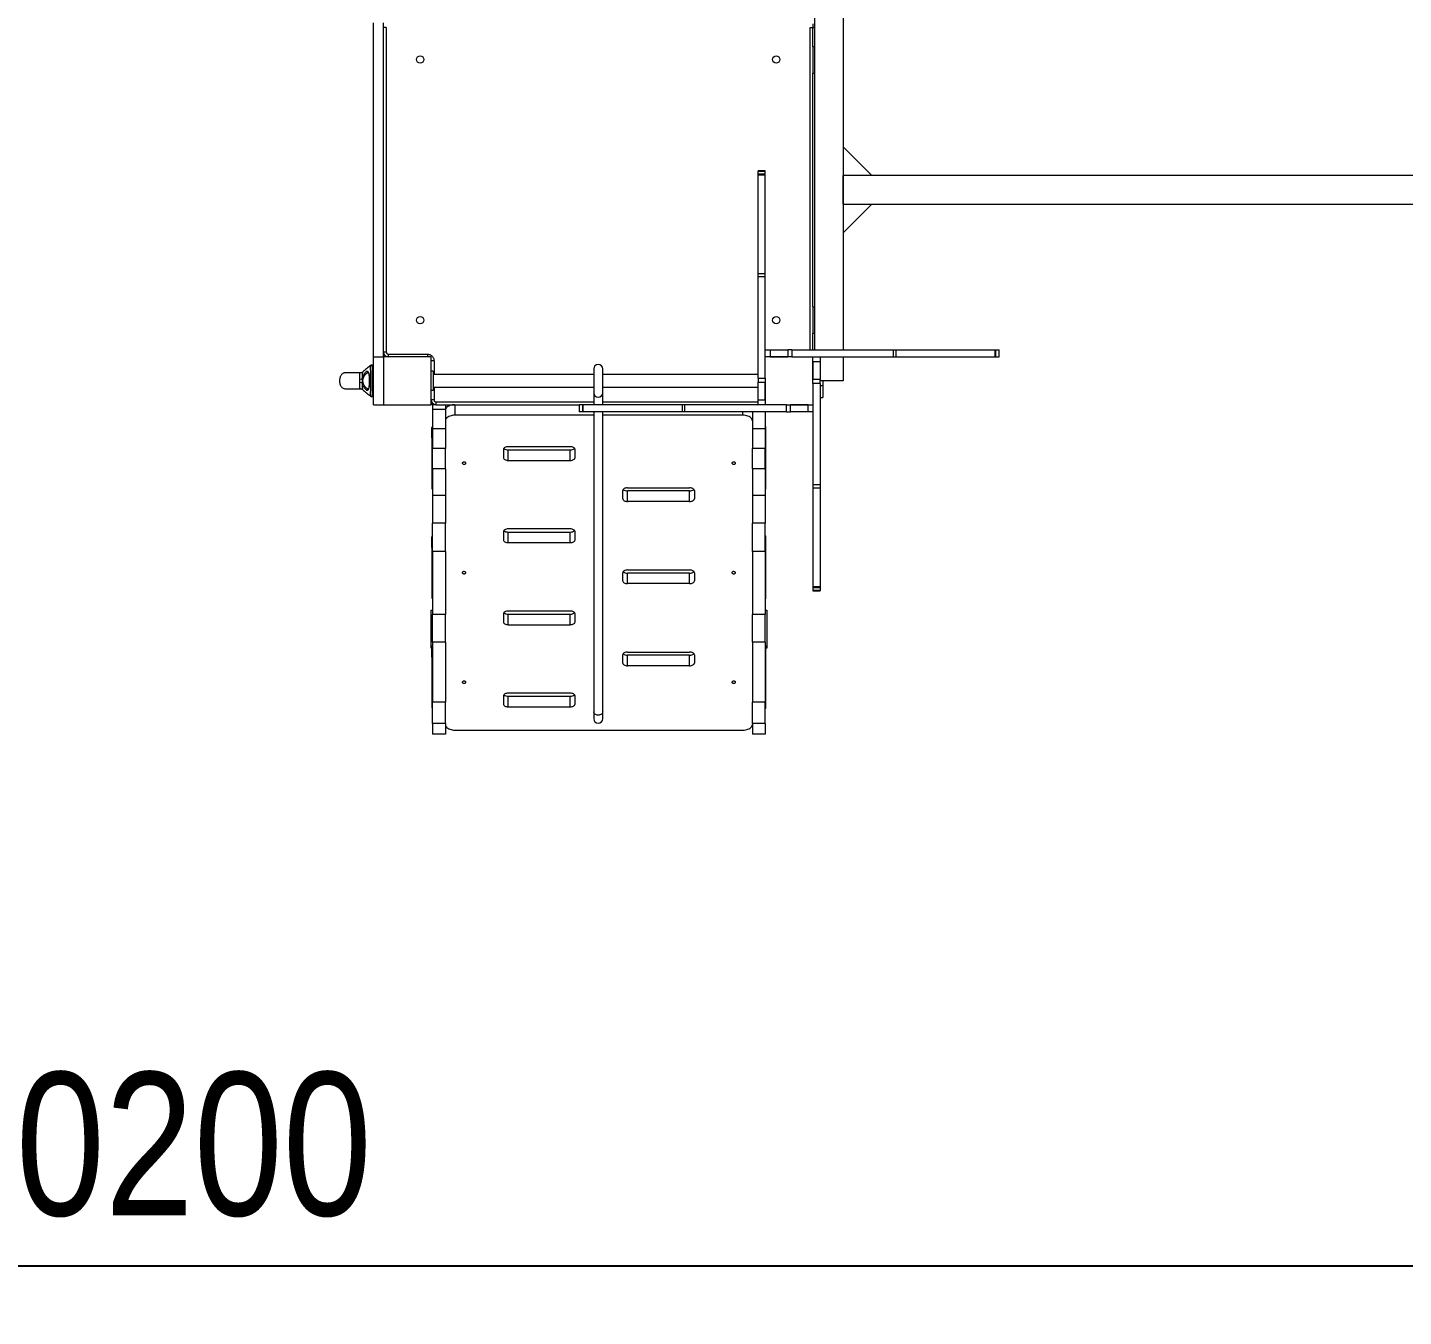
# Model space of a CAD drawing. Header units: millimetres. Extents: x -7233 to 5832, y -5390 to 5836.
# Drawn here: x 66 to 2949, y -3284 to -584 of the extents above; entities that cross this region are included whole.
import ezdxf

# ---------------------------------------------------------------- set-up
doc = ezdxf.new("R2010")
doc.units = ezdxf.units.MM
for name, color, linetype in [('DIKOM_ОБЪЕКТ', 7, 'Continuous'), ('DIKOM_РАЗМЕР_ЗОНА', 7, 'Continuous'), ('DIKOM_РАЗМЕР_ОБЪЕКТА', 7, 'Continuous')]:
    doc.layers.add(name, color=color, linetype=linetype)
doc.styles.add('style1', font='arial.ttf', dxfattribs={"width": 0.8})
doc.dimstyles.new('1-50', dxfattribs={"dimtxt": 300, "dimasz": 200, "dimexe": 100, "dimexo": 0, "dimgap": 100, "dimtad": 1, "dimtxsty": 'style1', "dimcen": 200, "dimclrd": 7, "dimclre": 7, "dimclrt": 7, "dimadec": 1, "dimazin": 2, "dimtfac": 1, "dimtmove": 0, "dimatfit": 2, "dimfxl": 0, "dimlwd": 25, "dimlwe": 18, "dimarcsym": 0})

# ---------------------------------------------------------------- blocks, each defined once
blk = doc.blocks.new('*D9')
at = {"layer": 'Defpoints', "color": 0, "transparency": 16777216}
for p in [(-4399, -1222.1), (5831.2, -1646.4), (5831.2, -3177.6)]:
    blk.add_point(p, dxfattribs=at)
at = {"layer": 'DIKOM_РАЗМЕР_ОБЪЕКТА', "color": 7, "lineweight": 18, "transparency": 16777216}
for p, q in [((-4399, -1222.1), (-4399, -3277.6)), ((5831.2, -1646.4), (5831.2, -3277.6))]:
    blk.add_line(p, q, dxfattribs=at)
at = {"layer": 'DIKOM_РАЗМЕР_ОБЪЕКТА', "color": 7, "lineweight": 25, "transparency": 16777216}
blk.add_line((-4199, -3177.6), (5631.2, -3177.6), dxfattribs=at)
at = {"layer": 'DIKOM_РАЗМЕР_ОБЪЕКТА', "color": 7, "transparency": 16777216}
for points in [[(-4199, -3144.3), (-4199, -3210.9), (-4399, -3177.6)], [(5631.2, -3144.3), (5631.2, -3210.9), (5831.2, -3177.6)]]:
    blk.add_solid(points, dxfattribs=at)
at = {"layer": 'DIKOM_РАЗМЕР_ОБЪЕКТА', "color": 7, "transparency": 16777216, "insert": (320.9, -2924.4), "char_height": 300, "attachment_point": 5, "style": 'style1'}
blk.add_mtext('10200', dxfattribs=at)
blk = doc.blocks.new('*D10')
at = {"layer": 'Defpoints', "color": 0, "transparency": 16777216}
for p in [(763.4, 3836.4), (-4950.8, -2608), (-1588.6, -2608)]:
    blk.add_point(p, dxfattribs=at)
at = {"layer": 'DIKOM_РАЗМЕР_ОБЪЕКТА', "color": 7, "lineweight": 18, "transparency": 16777216}
for p, q in [((763.4, 3836.4), (-5050.8, 3836.4)), ((-1588.6, -2608), (-5050.8, -2608))]:
    blk.add_line(p, q, dxfattribs=at)
at = {"layer": 'DIKOM_РАЗМЕР_ОБЪЕКТА', "color": 7, "lineweight": 25, "transparency": 16777216}
blk.add_line((-4950.8, 3636.4), (-4950.8, -2408), dxfattribs=at)
at = {"layer": 'DIKOM_РАЗМЕР_ОБЪЕКТА', "color": 7, "transparency": 16777216}
for points in [[(-4984.1, 3636.4), (-4917.5, 3636.4), (-4950.8, 3836.4)], [(-4984.1, -2408), (-4917.5, -2408), (-4950.8, -2608)]]:
    blk.add_solid(points, dxfattribs=at)
at = {"layer": 'DIKOM_РАЗМЕР_ОБЪЕКТА', "color": 7, "transparency": 16777216, "insert": (-5204, -74.4), "char_height": 300, "attachment_point": 5, "rotation": 90, "style": 'style1'}
blk.add_mtext('6400', dxfattribs=at)
blk = doc.blocks.new('*D11')
at = {"layer": 'Defpoints', "color": 0, "transparency": 16777216}
for p in [(426.3, 5836.4), (-6783, -4536.3), (4706.9, -4536.3)]:
    blk.add_point(p, dxfattribs=at)
at = {"layer": 'DIKOM_РАЗМЕР_ЗОНА', "color": 7, "lineweight": 18, "transparency": 16777216}
for p, q in [((426.3, 5836.4), (-6883, 5836.4)), ((4706.9, -4536.3), (-6883, -4536.3))]:
    blk.add_line(p, q, dxfattribs=at)
at = {"layer": 'DIKOM_РАЗМЕР_ЗОНА', "color": 7, "lineweight": 25, "transparency": 16777216}
blk.add_line((-6783, 5636.4), (-6783, -4336.3), dxfattribs=at)
at = {"layer": 'DIKOM_РАЗМЕР_ЗОНА', "color": 7, "transparency": 16777216}
for points in [[(-6816.3, 5636.4), (-6749.7, 5636.4), (-6783, 5836.4)], [(-6816.3, -4336.3), (-6749.7, -4336.3), (-6783, -4536.3)]]:
    blk.add_solid(points, dxfattribs=at)
at = {"layer": 'DIKOM_РАЗМЕР_ЗОНА', "color": 7, "transparency": 16777216, "insert": (-7036.3, 116), "char_height": 300, "attachment_point": 5, "rotation": 90, "style": 'style1'}
blk.add_mtext('10350', dxfattribs=at)
blk = doc.blocks.new('*D12')
at = {"layer": 'Defpoints', "color": 0, "transparency": 16777216}
for p in [(5830.8, -919), (-6399, -929.6), (5830.8, -5289.9)]:
    blk.add_point(p, dxfattribs=at)
at = {"layer": 'DIKOM_РАЗМЕР_ЗОНА', "color": 7, "lineweight": 18, "transparency": 16777216}
for p, q in [((5830.8, -919), (5830.8, -5389.9)), ((-6399, -929.6), (-6399, -5389.9))]:
    blk.add_line(p, q, dxfattribs=at)
at = {"layer": 'DIKOM_РАЗМЕР_ЗОНА', "color": 7, "lineweight": 25, "transparency": 16777216}
blk.add_line((-6199, -5289.9), (5630.8, -5289.9), dxfattribs=at)
at = {"layer": 'DIKOM_РАЗМЕР_ЗОНА', "color": 7, "transparency": 16777216}
for points in [[(-6199, -5256.6), (-6199, -5323.2), (-6399, -5289.9)], [(5630.8, -5256.6), (5630.8, -5323.2), (5830.8, -5289.9)]]:
    blk.add_solid(points, dxfattribs=at)
at = {"layer": 'DIKOM_РАЗМЕР_ЗОНА', "color": 7, "transparency": 16777216, "insert": (-1095.5, -5036.7), "char_height": 300, "attachment_point": 5, "style": 'style1'}
blk.add_mtext('12200', dxfattribs=at)

msp = doc.modelspace()

# ---------------------------------------------------------------- linework, layer by layer
at = {"layer": 'DIKOM_ОБЪЕКТ', "color": 7, "linetype": 'Continuous', "lineweight": 15}
for p, q in [((1714.379, -524.005), (1714.379, -1259.005)), ((1774.379, -524.005), (1774.379, -1259.005)), ((790.379, -1274.005), (790.379, -574.005)), ((811.379, -1274.005), (811.379, -574.005)), ((1711.379, -576.588), (1711.379, -584.005)), ((817.379, -584.005), (811.379, -584.005)), ((817.379, -584.005), (817.379, -1264.005)), ((1705.379, -584.005), (1711.379, -584.005)), ((1705.379, -1259.005), (1705.379, -584.005)), ((1711.379, -624.005), (1711.379, -584.005)), ((1711.379, -584.005), (1714.379, -584.005)), ((1711.379, -624.005), (1714.379, -624.005)), ((1711.379, -624.005), (1711.379, -679.277)), ((1711.379, -1168.734), (1711.379, -679.277)), ((1711.379, -679.277), (1714.379, -679.277)), ((1774.379, -834.005), (1834.379, -894.005)), ((1611.379, -884.011), (1596.379, -884.011)), ((1596.379, -884.687), (1596.379, -884.011)), ((1596.379, -884.687), (1611.379, -884.687)), ((1596.379, -890.967), (1596.379, -884.687)), ((1611.379, -890.967), (1596.379, -890.967)), ((1596.379, -892.794), (1596.379, -890.967)), ((1596.379, -892.794), (1611.379, -892.794)), ((1596.379, -1099.919), (1596.379, -892.794)), ((1611.379, -884.687), (1611.379, -884.011)), ((1611.379, -890.967), (1611.379, -884.687)), ((1611.379, -892.794), (1611.379, -890.967)), ((1611.379, -1099.919), (1611.379, -892.794)), ((1774.379, -954.005), (1774.379, -894.005)), ((5334.36, -894.005), (1774.379, -894.005)), ((1834.379, -954.005), (1774.379, -1014.005)), ((1774.379, -954.005), (5334.36, -954.005)), ((1611.379, -1099.919), (1596.379, -1099.919)), ((1596.379, -1105.78), (1596.379, -1099.919)), ((1596.379, -1105.78), (1611.379, -1105.78)), ((1596.379, -1318.212), (1596.379, -1105.78)), ((1611.379, -1105.78), (1611.379, -1099.919)), ((1611.379, -1318.212), (1611.379, -1105.78)), ((1711.379, -1168.734), (1711.379, -1224.005)), ((1711.379, -1168.734), (1714.379, -1168.734)), ((1711.379, -1224.005), (1714.379, -1224.005)), ((1711.379, -1259.005), (1711.379, -1224.005)), ((817.379, -1264.005), (811.379, -1264.005)), ((821.379, -1268.005), (903.379, -1268.005)), ((821.379, -1268.005), (821.379, -1274.005)), ((903.379, -1268.005), (903.379, -1274.005)), ((1611.379, -1259.005), (1621.379, -1259.005)), ((1621.379, -1259.005), (1621.379, -1274.005)), ((1621.379, -1259.005), (1658.511, -1259.005)), ((1658.511, -1259.005), (1658.511, -1274.005)), ((1667.173, -1259.005), (1658.511, -1259.005)), ((1667.173, -1259.005), (1667.173, -1274.005)), ((1667.173, -1259.005), (1879.605, -1259.005)), ((1879.605, -1259.005), (1879.605, -1274.005)), ((1879.605, -1259.005), (1885.466, -1259.005)), ((1885.466, -1274.005), (1885.466, -1259.005)), ((1885.466, -1259.005), (2092.59, -1259.005)), ((2092.59, -1259.005), (2092.59, -1274.005)), ((2092.59, -1259.005), (2094.418, -1259.005)), ((2094.418, -1274.005), (2094.418, -1259.005)), ((2094.418, -1259.005), (2100.698, -1259.005)), ((2100.698, -1259.005), (2100.698, -1274.005)), ((2100.698, -1259.005), (2101.374, -1259.005)), ((2101.374, -1274.005), (2101.374, -1259.005)), ((787.259, -1291.005), (787.257, -1291.005)), ((789.879, -1291.005), (787.259, -1291.005)), ((789.879, -1324.005), (789.879, -1291.005)), ((790.379, -1274.005), (811.379, -1274.005)), ((790.379, -1374.005), (790.379, -1274.005)), ((911.379, -1274.005), (811.379, -1274.005)), ((811.379, -1274.005), (811.379, -1374.005)), ((911.379, -1374.005), (911.379, -1274.005)), ((917.379, -1282.005), (911.379, -1282.005)), ((917.379, -1282.005), (917.379, -1310.505)), ((1658.511, -1274.005), (1611.379, -1274.005)), ((1621.379, -1274.005), (1658.511, -1274.005)), ((1667.173, -1274.005), (1658.511, -1274.005)), ((1667.173, -1274.005), (1879.605, -1274.005)), ((1711.379, -1321.137), (1711.379, -1274.005)), ((1726.379, -1284.005), (1711.379, -1284.005)), ((1711.379, -1284.005), (1711.379, -1321.137)), ((1726.379, -1274.005), (1726.379, -1284.005)), ((1726.379, -1284.005), (1726.379, -1321.137)), ((1774.379, -1274.005), (1774.379, -1324.005)), ((1879.605, -1274.005), (1885.466, -1274.005)), ((1885.466, -1274.005), (2092.59, -1274.005)), ((2092.59, -1274.005), (2094.418, -1274.005)), ((2094.418, -1274.005), (2100.698, -1274.005)), ((2100.698, -1274.005), (2101.374, -1274.005)), ((779.214, -1307.019), (779.51, -1307.005)), ((779.51, -1307.005), (780.613, -1307.274)), ((789.879, -1357.005), (789.879, -1324.005)), ((915.379, -1304.005), (911.379, -1304.005)), ((915.379, -1304.005), (915.379, -1344.005)), ((1251.879, -1310.505), (915.379, -1310.505)), ((1251.879, -1299.005), (1251.879, -1349.005)), ((1270.879, -1349.005), (1270.879, -1299.005)), ((1596.379, -1310.505), (1270.879, -1310.505)), ((1596.379, -1318.212), (1611.379, -1318.212)), ((1596.379, -1318.212), (1596.379, -1326.873)), ((1611.379, -1318.212), (1611.379, -1326.873)), ((1726.379, -1321.137), (1711.379, -1321.137)), ((1711.379, -1329.799), (1711.379, -1321.137)), ((1726.379, -1329.799), (1726.379, -1321.137)), ((1774.379, -1324.005), (1726.379, -1324.005)), ((1732.379, -1324.005), (1732.379, -1334.005)), ((779.507, -1341.005), (779.193, -1340.989)), ((780.61, -1340.736), (779.507, -1341.005)), ((915.379, -1344.005), (911.379, -1344.005)), ((915.379, -1337.505), (1251.879, -1337.505)), ((917.379, -1337.505), (917.379, -1364.005)), ((1251.879, -1337.505), (1251.879, -1374.005)), ((1270.879, -1374.005), (1270.879, -1337.505)), ((1270.879, -1337.505), (1596.379, -1337.505)), ((1596.379, -1326.873), (1611.379, -1326.873)), ((1596.379, -1364.005), (1596.379, -1326.873)), ((1611.379, -1364.005), (1611.379, -1326.873)), ((1611.379, -1326.873), (1611.379, -1374.005)), ((1726.379, -1329.799), (1711.379, -1329.799)), ((1711.379, -1329.799), (1711.379, -1542.231)), ((1726.379, -1329.799), (1726.379, -1542.231)), ((1726.379, -1334.005), (1732.379, -1334.005)), ((1732.379, -1334.005), (1732.379, -1359.005)), ((783.898, -1355.775), (783.908, -1355.788)), ((787.254, -1357.005), (789.879, -1357.005)), ((790.379, -1374.005), (811.379, -1374.005)), ((811.379, -1374.005), (911.379, -1374.005)), ((917.379, -1364.005), (911.379, -1364.005)), ((914.379, -1374.005), (914.379, -1371.147)), ((921.379, -1374.005), (914.379, -1374.005)), ((914.379, -1374.005), (914.379, -1384.005)), ((921.379, -1368.005), (921.379, -1374.005)), ((921.379, -1368.005), (1251.879, -1368.005)), ((921.379, -1374.005), (1221.384, -1374.005)), ((941.379, -1374.005), (941.379, -1384.005)), ((961.379, -1396.101), (961.379, -1374.005)), ((1221.384, -1374.005), (1221.384, -1389.005)), ((1222.061, -1374.005), (1221.384, -1374.005)), ((1222.061, -1389.005), (1222.061, -1374.005)), ((1228.341, -1374.005), (1222.061, -1374.005)), ((1228.341, -1374.005), (1228.341, -1389.005)), ((1230.168, -1374.005), (1228.341, -1374.005)), ((1230.168, -1389.005), (1230.168, -1374.005)), ((1437.293, -1374.005), (1230.168, -1374.005)), ((1270.879, -1368.005), (1596.379, -1368.005)), ((1437.293, -1374.005), (1437.293, -1389.005)), ((1443.154, -1374.005), (1437.293, -1374.005)), ((1443.154, -1389.005), (1443.154, -1374.005)), ((1655.586, -1374.005), (1443.154, -1374.005)), ((1596.379, -1364.005), (1611.379, -1364.005)), ((1596.379, -1374.005), (1596.379, -1364.005)), ((1655.586, -1389.005), (1655.586, -1374.005)), ((1655.586, -1374.005), (1664.247, -1374.005)), ((1664.247, -1389.005), (1664.247, -1374.005)), ((1701.379, -1374.005), (1664.247, -1374.005)), ((1664.247, -1374.005), (1711.379, -1374.005)), ((1701.379, -1389.005), (1701.379, -1374.005)), ((1726.379, -1359.005), (1732.379, -1359.005)), ((941.379, -1384.005), (914.379, -1384.005)), ((914.379, -1384.005), (914.379, -1424.921)), ((941.379, -1384.005), (941.379, -1424.921)), ((1251.879, -1396.101), (961.379, -1396.101)), ((1222.061, -1389.005), (1221.384, -1389.005)), ((1228.341, -1389.005), (1222.061, -1389.005)), ((1230.168, -1389.005), (1228.341, -1389.005)), ((1437.293, -1389.005), (1230.168, -1389.005)), ((1251.879, -1389.005), (1251.879, -2017.468)), ((1270.879, -2017.468), (1270.879, -1389.005)), ((1564.379, -1396.101), (1270.879, -1396.101)), ((1443.154, -1389.005), (1437.293, -1389.005)), ((1655.586, -1389.005), (1443.154, -1389.005)), ((1564.379, -1396.101), (1564.379, -1389.005)), ((1584.379, -1389.005), (1584.379, -1424.921)), ((1611.379, -1389.005), (1611.379, -1424.921)), ((1655.586, -1389.005), (1664.247, -1389.005)), ((1701.379, -1389.005), (1664.247, -1389.005)), ((1711.379, -1389.005), (1701.379, -1389.005)), ((912.879, -1443.708), (912.879, -1421.591)), ((941.379, -1424.921), (914.379, -1424.921)), ((914.379, -1424.921), (914.379, -1466.04)), ((941.379, -1424.921), (941.379, -1466.04)), ((1611.379, -1424.921), (1584.379, -1424.921)), ((1584.379, -1424.921), (1584.379, -1466.04)), ((1611.379, -1424.921), (1611.379, -1466.04)), ((1612.879, -1443.708), (1612.879, -1421.591)), ((912.879, -1443.708), (912.879, -1549.246)), ((941.379, -1466.04), (914.379, -1466.04)), ((914.379, -1508.582), (914.379, -1466.04)), ((941.379, -1508.582), (941.379, -1466.04)), ((1062.879, -1467.798), (1062.879, -1485.005)), ((1202.879, -1462.062), (1072.879, -1462.062)), ((1072.879, -1490.741), (1072.879, -1468.624)), ((1072.879, -1468.624), (1202.879, -1468.624)), ((1202.879, -1490.741), (1202.879, -1468.624)), ((1212.879, -1485.005), (1212.879, -1467.798)), ((1611.379, -1466.04), (1584.379, -1466.04)), ((1584.379, -1508.582), (1584.379, -1466.04)), ((1611.379, -1508.582), (1611.379, -1466.04)), ((1612.879, -1549.246), (1612.879, -1443.708)), ((1072.879, -1490.741), (1202.879, -1490.741)), ((941.379, -1508.582), (914.379, -1508.582)), ((914.379, -1508.582), (914.379, -1564.465)), ((941.379, -1508.582), (941.379, -1564.465)), ((1611.379, -1508.582), (1584.379, -1508.582)), ((1584.379, -1508.582), (1584.379, -1564.465)), ((1611.379, -1508.582), (1611.379, -1564.465)), ((1312.879, -1571.042), (1312.879, -1553.834)), ((1322.879, -1548.099), (1452.879, -1548.099)), ((1322.879, -1576.777), (1322.879, -1554.66)), ((1452.879, -1554.66), (1322.879, -1554.66)), ((1452.879, -1576.777), (1452.879, -1554.66)), ((1462.879, -1553.834), (1462.879, -1571.042)), ((1726.379, -1542.231), (1711.379, -1542.231)), ((1711.379, -1542.231), (1711.379, -1548.092)), ((1711.379, -1548.092), (1726.379, -1548.092)), ((1711.379, -1548.092), (1711.379, -1755.216)), ((1726.379, -1542.231), (1726.379, -1548.092)), ((1726.379, -1548.092), (1726.379, -1755.216)), ((941.379, -1564.465), (914.379, -1564.465)), ((914.379, -1564.465), (914.379, -1621.925)), ((941.379, -1564.465), (941.379, -1621.925)), ((1452.879, -1576.777), (1322.879, -1576.777)), ((1611.379, -1564.465), (1584.379, -1564.465)), ((1584.379, -1564.465), (1584.379, -1621.925)), ((1611.379, -1564.465), (1611.379, -1621.925)), ((941.379, -1621.925), (914.379, -1621.925)), ((914.379, -1681.732), (914.379, -1621.925)), ((941.379, -1681.732), (941.379, -1621.925)), ((1062.879, -1639.871), (1062.879, -1657.078)), ((1202.879, -1634.135), (1072.879, -1634.135)), ((1072.879, -1662.814), (1072.879, -1640.697)), ((1072.879, -1640.697), (1202.879, -1640.697)), ((1202.879, -1662.814), (1202.879, -1640.697)), ((1212.879, -1657.078), (1212.879, -1639.871)), ((1611.379, -1621.925), (1584.379, -1621.925)), ((1584.379, -1681.732), (1584.379, -1621.925)), ((1611.379, -1681.732), (1611.379, -1621.925)), ((912.879, -1673.138), (912.879, -1651.021)), ((1072.879, -1662.814), (1202.879, -1662.814)), ((1612.879, -1673.138), (1612.879, -1651.021)), ((912.879, -1673.138), (912.879, -1778.676)), ((941.379, -1681.732), (914.379, -1681.732)), ((914.379, -1681.732), (914.379, -1813.775)), ((941.379, -1681.732), (941.379, -1813.775)), ((1611.379, -1681.732), (1584.379, -1681.732)), ((1584.379, -1681.732), (1584.379, -1813.775)), ((1611.379, -1681.732), (1611.379, -1813.775)), ((1612.879, -1778.676), (1612.879, -1673.138)), ((1312.879, -1743.114), (1312.879, -1725.907)), ((1322.879, -1720.171), (1452.879, -1720.171)), ((1322.879, -1748.85), (1322.879, -1726.733)), ((1452.879, -1726.733), (1322.879, -1726.733)), ((1452.879, -1748.85), (1452.879, -1726.733)), ((1462.879, -1725.907), (1462.879, -1743.114)), ((1452.879, -1748.85), (1322.879, -1748.85)), ((1726.379, -1755.216), (1711.379, -1755.216)), ((1711.379, -1755.216), (1711.379, -1757.044)), ((1711.379, -1757.044), (1726.379, -1757.044)), ((1711.379, -1757.044), (1711.379, -1763.324)), ((1726.379, -1755.216), (1726.379, -1757.044)), ((1726.379, -1757.044), (1726.379, -1763.324)), ((1726.379, -1763.324), (1711.379, -1763.324)), ((1711.379, -1763.324), (1711.379, -1764)), ((1711.379, -1764), (1726.379, -1764)), ((1726.379, -1763.324), (1726.379, -1764)), ((911.379, -1804.108), (914.379, -1804.108)), ((911.379, -1884.108), (911.379, -1804.108)), ((941.379, -1813.775), (914.379, -1813.775)), ((914.379, -1871.395), (914.379, -1813.775)), ((941.379, -1871.395), (941.379, -1813.775)), ((1062.879, -1811.944), (1062.879, -1829.151)), ((1202.879, -1806.208), (1072.879, -1806.208)), ((1072.879, -1834.887), (1072.879, -1812.77)), ((1072.879, -1812.77), (1202.879, -1812.77)), ((1202.879, -1834.887), (1202.879, -1812.77)), ((1212.879, -1829.151), (1212.879, -1811.944)), ((1611.379, -1813.775), (1584.379, -1813.775)), ((1584.379, -1871.395), (1584.379, -1813.775)), ((1611.379, -1804.108), (1614.379, -1804.108)), ((1611.379, -1871.395), (1611.379, -1813.775)), ((1614.379, -1804.108), (1614.379, -1884.108)), ((1072.879, -1834.887), (1202.879, -1834.887)), ((941.379, -1871.395), (914.379, -1871.395)), ((914.379, -1871.395), (914.379, -1996.959)), ((941.379, -1871.395), (941.379, -1996.959)), ((1611.379, -1871.395), (1584.379, -1871.395)), ((1584.379, -1871.395), (1584.379, -1996.959)), ((1611.379, -1871.395), (1611.379, -1996.959)), ((912.879, -1884.108), (911.379, -1884.108)), ((912.879, -1902.569), (912.879, -1880.452)), ((912.879, -1902.569), (912.879, -2008.107)), ((1312.879, -1915.187), (1312.879, -1897.98)), ((1322.879, -1892.244), (1452.879, -1892.244)), ((1322.879, -1920.923), (1322.879, -1898.806)), ((1452.879, -1898.806), (1322.879, -1898.806)), ((1452.879, -1920.923), (1452.879, -1898.806)), ((1462.879, -1897.98), (1462.879, -1915.187)), ((1612.879, -1902.569), (1612.879, -1880.452)), ((1614.379, -1884.108), (1612.879, -1884.108)), ((1612.879, -2008.107), (1612.879, -1902.569)), ((1452.879, -1920.923), (1322.879, -1920.923)), ((1062.879, -1984.017), (1062.879, -2001.224)), ((1202.879, -1978.281), (1072.879, -1978.281)), ((1072.879, -2006.96), (1072.879, -1984.842)), ((1072.879, -1984.842), (1202.879, -1984.842)), ((1202.879, -2006.96), (1202.879, -1984.842)), ((1212.879, -2001.224), (1212.879, -1984.017)), ((941.379, -1996.959), (914.379, -1996.959)), ((914.379, -2041.536), (914.379, -1996.959)), ((941.379, -2041.536), (941.379, -1996.959)), ((1072.879, -2006.96), (1202.879, -2006.96)), ((1251.879, -2017.468), (1251.879, -2031.489)), ((1270.879, -2031.489), (1270.879, -2017.468)), ((1611.379, -1996.959), (1584.379, -1996.959)), ((1584.379, -2041.536), (1584.379, -1996.959)), ((1611.379, -2041.536), (1611.379, -1996.959)), ((941.379, -2041.536), (914.379, -2041.536)), ((914.379, -2041.536), (914.379, -2064.005)), ((941.379, -2041.536), (941.379, -2064.005)), ((1251.879, -2019.43), (1251.879, -2031.489)), ((1270.879, -2031.489), (1270.879, -2019.43)), ((1611.379, -2041.536), (1584.379, -2041.536)), ((1584.379, -2041.536), (1584.379, -2064.005)), ((1611.379, -2041.536), (1611.379, -2064.005)), ((941.379, -2064.005), (914.379, -2064.005)), ((961.379, -2055.714), (1564.379, -2055.714)), ((1611.379, -2064.005), (1584.379, -2064.005))]:
    msp.add_line(p, q, dxfattribs=at)
at = {"layer": 'DIKOM_ОБЪЕКТ', "color": 7, "linetype": 'Continuous', "lineweight": 15, "flags": 128}
for points in [[(960.15, -1374.005), (958.533, -1374.1), (955.745, -1374.448), (953.071, -1375.02), (950.566, -1375.805), (948.282, -1376.785), (946.264, -1377.943), (944.554, -1379.253), (943.187, -1380.69), (942.189, -1382.223), (941.583, -1383.823), (941.379, -1385.455)], [(961.379, -1396.101), (958.533, -1396.218), (955.745, -1396.565), (953.071, -1397.137), (950.566, -1397.922), (948.282, -1398.903), (946.264, -1400.06), (944.554, -1401.37), (943.187, -1402.807), (942.189, -1404.34), (941.583, -1405.94), (941.379, -1407.572)], [(1584.379, -1407.572), (1584.176, -1405.94), (1583.569, -1404.34), (1582.572, -1402.807), (1581.204, -1401.37), (1579.494, -1400.06), (1577.476, -1398.903), (1575.192, -1397.922), (1572.688, -1397.137), (1570.014, -1396.565), (1567.226, -1396.218), (1564.379, -1396.101)], [(1072.879, -1462.062), (1070.928, -1462.172), (1069.052, -1462.499), (1067.324, -1463.029), (1065.808, -1463.742), (1064.565, -1464.611), (1063.64, -1465.603), (1063.071, -1466.679), (1062.879, -1467.798)], [(1212.879, -1467.798), (1212.687, -1466.679), (1212.118, -1465.603), (1211.194, -1464.611), (1209.95, -1463.742), (1208.435, -1463.029), (1206.706, -1462.499), (1204.83, -1462.172), (1202.879, -1462.062)], [(984.379, -1496.477), (984.202, -1495.8), (983.684, -1495.184), (982.873, -1494.683), (981.841, -1494.341), (980.678, -1494.189), (979.489, -1494.24), (978.379, -1494.49), (977.447, -1494.916), (976.775, -1495.481), (976.424, -1496.135), (976.424, -1496.818), (976.775, -1497.472), (977.447, -1498.037), (978.379, -1498.464), (979.489, -1498.713), (980.678, -1498.764), (981.841, -1498.612), (982.873, -1498.27), (983.684, -1497.769), (984.202, -1497.153), (984.379, -1496.477)], [(1062.879, -1485.005), (1063.071, -1486.124), (1063.64, -1487.2), (1064.565, -1488.192), (1065.808, -1489.061), (1067.324, -1489.774), (1069.052, -1490.304), (1070.928, -1490.631), (1072.879, -1490.741)], [(1202.879, -1490.741), (1204.83, -1490.631), (1206.706, -1490.304), (1208.435, -1489.774), (1209.95, -1489.061), (1211.194, -1488.192), (1212.118, -1487.2), (1212.687, -1486.124), (1212.879, -1485.005)], [(1549.379, -1496.477), (1549.202, -1495.8), (1548.684, -1495.184), (1547.873, -1494.683), (1546.841, -1494.341), (1545.678, -1494.189), (1544.489, -1494.24), (1543.379, -1494.49), (1542.447, -1494.916), (1541.775, -1495.481), (1541.424, -1496.135), (1541.424, -1496.818), (1541.775, -1497.472), (1542.447, -1498.037), (1543.379, -1498.464), (1544.489, -1498.713), (1545.678, -1498.764), (1546.841, -1498.612), (1547.873, -1498.27), (1548.684, -1497.769), (1549.202, -1497.153), (1549.379, -1496.477)], [(1322.879, -1548.099), (1320.928, -1548.209), (1319.052, -1548.535), (1317.324, -1549.065), (1315.808, -1549.778), (1314.565, -1550.648), (1313.64, -1551.639), (1313.071, -1552.715), (1312.879, -1553.834)], [(1462.879, -1553.834), (1462.687, -1552.715), (1462.118, -1551.639), (1461.194, -1550.648), (1459.95, -1549.778), (1458.435, -1549.065), (1456.706, -1548.535), (1454.83, -1548.209), (1452.879, -1548.099)], [(1312.879, -1571.042), (1313.071, -1572.16), (1313.64, -1573.236), (1314.565, -1574.228), (1315.808, -1575.097), (1317.324, -1575.811), (1319.052, -1576.341), (1320.928, -1576.667), (1322.879, -1576.777)], [(1452.879, -1576.777), (1454.83, -1576.667), (1456.706, -1576.341), (1458.435, -1575.811), (1459.95, -1575.097), (1461.194, -1574.228), (1462.118, -1573.236), (1462.687, -1572.16), (1462.879, -1571.042)], [(1072.879, -1634.135), (1070.928, -1634.245), (1069.052, -1634.572), (1067.324, -1635.102), (1065.808, -1635.815), (1064.565, -1636.684), (1063.64, -1637.676), (1063.071, -1638.752), (1062.879, -1639.871)], [(1212.879, -1639.871), (1212.687, -1638.752), (1212.118, -1637.676), (1211.194, -1636.684), (1209.95, -1635.815), (1208.435, -1635.102), (1206.706, -1634.572), (1204.83, -1634.245), (1202.879, -1634.135)], [(1062.879, -1657.078), (1063.071, -1658.197), (1063.64, -1659.273), (1064.565, -1660.265), (1065.808, -1661.134), (1067.324, -1661.847), (1069.052, -1662.377), (1070.928, -1662.703), (1072.879, -1662.814)], [(1202.879, -1662.814), (1204.83, -1662.703), (1206.706, -1662.377), (1208.435, -1661.847), (1209.95, -1661.134), (1211.194, -1660.265), (1212.118, -1659.273), (1212.687, -1658.197), (1212.879, -1657.078)], [(984.379, -1725.907), (984.202, -1725.231), (983.684, -1724.615), (982.873, -1724.113), (981.841, -1723.772), (980.678, -1723.619), (979.489, -1723.67), (978.379, -1723.92), (977.447, -1724.347), (976.775, -1724.912), (976.424, -1725.565), (976.424, -1726.249), (976.775, -1726.903), (977.447, -1727.468), (978.379, -1727.894), (979.489, -1728.144), (980.678, -1728.195), (981.841, -1728.043), (982.873, -1727.701), (983.684, -1727.2), (984.202, -1726.583), (984.379, -1725.907)], [(1322.879, -1720.171), (1320.928, -1720.282), (1319.052, -1720.608), (1317.324, -1721.138), (1315.808, -1721.851), (1314.565, -1722.721), (1313.64, -1723.712), (1313.071, -1724.788), (1312.879, -1725.907)], [(1462.879, -1725.907), (1462.687, -1724.788), (1462.118, -1723.712), (1461.194, -1722.721), (1459.95, -1721.851), (1458.435, -1721.138), (1456.706, -1720.608), (1454.83, -1720.282), (1452.879, -1720.171)], [(1549.379, -1725.907), (1549.202, -1725.231), (1548.684, -1724.615), (1547.873, -1724.113), (1546.841, -1723.772), (1545.678, -1723.619), (1544.489, -1723.67), (1543.379, -1723.92), (1542.447, -1724.347), (1541.775, -1724.912), (1541.424, -1725.565), (1541.424, -1726.249), (1541.775, -1726.903), (1542.447, -1727.468), (1543.379, -1727.894), (1544.489, -1728.144), (1545.678, -1728.195), (1546.841, -1728.043), (1547.873, -1727.701), (1548.684, -1727.2), (1549.202, -1726.583), (1549.379, -1725.907)], [(1312.879, -1743.114), (1313.071, -1744.234), (1313.64, -1745.31), (1314.565, -1746.301), (1315.808, -1747.17), (1317.324, -1747.884), (1319.052, -1748.414), (1320.928, -1748.74), (1322.879, -1748.85)], [(1452.879, -1748.85), (1454.83, -1748.74), (1456.706, -1748.414), (1458.435, -1747.884), (1459.95, -1747.17), (1461.194, -1746.301), (1462.118, -1745.31), (1462.687, -1744.234), (1462.879, -1743.114)], [(1072.879, -1806.208), (1070.928, -1806.318), (1069.052, -1806.644), (1067.324, -1807.174), (1065.808, -1807.888), (1064.565, -1808.757), (1063.64, -1809.749), (1063.071, -1810.825), (1062.879, -1811.944)], [(1212.879, -1811.944), (1212.687, -1810.825), (1212.118, -1809.749), (1211.194, -1808.757), (1209.95, -1807.888), (1208.435, -1807.174), (1206.706, -1806.644), (1204.83, -1806.318), (1202.879, -1806.208)], [(1062.879, -1829.151), (1063.071, -1830.27), (1063.64, -1831.346), (1064.565, -1832.338), (1065.808, -1833.207), (1067.324, -1833.92), (1069.052, -1834.45), (1070.928, -1834.776), (1072.879, -1834.887)], [(1202.879, -1834.887), (1204.83, -1834.776), (1206.706, -1834.45), (1208.435, -1833.92), (1209.95, -1833.207), (1211.194, -1832.338), (1212.118, -1831.346), (1212.687, -1830.27), (1212.879, -1829.151)], [(1322.879, -1892.244), (1320.928, -1892.354), (1319.052, -1892.681), (1317.324, -1893.211), (1315.808, -1893.924), (1314.565, -1894.793), (1313.64, -1895.785), (1313.071, -1896.861), (1312.879, -1897.98)], [(1462.879, -1897.98), (1462.687, -1896.861), (1462.118, -1895.785), (1461.194, -1894.793), (1459.95, -1893.924), (1458.435, -1893.211), (1456.706, -1892.681), (1454.83, -1892.354), (1452.879, -1892.244)], [(1312.879, -1915.187), (1313.071, -1916.306), (1313.64, -1917.382), (1314.565, -1918.374), (1315.808, -1919.243), (1317.324, -1919.956), (1319.052, -1920.487), (1320.928, -1920.813), (1322.879, -1920.923)], [(1452.879, -1920.923), (1454.83, -1920.813), (1456.706, -1920.487), (1458.435, -1919.956), (1459.95, -1919.243), (1461.194, -1918.374), (1462.118, -1917.382), (1462.687, -1916.306), (1462.879, -1915.187)], [(984.379, -1955.338), (984.202, -1954.662), (983.684, -1954.045), (982.873, -1953.544), (981.841, -1953.202), (980.678, -1953.05), (979.489, -1953.101), (978.379, -1953.351), (977.447, -1953.777), (976.775, -1954.342), (976.424, -1954.996), (976.424, -1955.68), (976.775, -1956.333), (977.447, -1956.898), (978.379, -1957.325), (979.489, -1957.575), (980.678, -1957.626), (981.841, -1957.473), (982.873, -1957.132), (983.684, -1956.63), (984.202, -1956.014), (984.379, -1955.338)], [(1549.379, -1955.338), (1549.202, -1954.662), (1548.684, -1954.045), (1547.873, -1953.544), (1546.841, -1953.202), (1545.678, -1953.05), (1544.489, -1953.101), (1543.379, -1953.351), (1542.447, -1953.777), (1541.775, -1954.342), (1541.424, -1954.996), (1541.424, -1955.68), (1541.775, -1956.333), (1542.447, -1956.898), (1543.379, -1957.325), (1544.489, -1957.575), (1545.678, -1957.626), (1546.841, -1957.473), (1547.873, -1957.132), (1548.684, -1956.63), (1549.202, -1956.014), (1549.379, -1955.338)], [(1072.879, -1978.281), (1070.928, -1978.391), (1069.052, -1978.717), (1067.324, -1979.248), (1065.808, -1979.961), (1064.565, -1980.83), (1063.64, -1981.821), (1063.071, -1982.897), (1062.879, -1984.017)], [(1212.879, -1984.017), (1212.687, -1982.897), (1212.118, -1981.821), (1211.194, -1980.83), (1209.95, -1979.961), (1208.435, -1979.248), (1206.706, -1978.717), (1204.83, -1978.391), (1202.879, -1978.281)], [(1062.879, -2001.224), (1063.071, -2002.343), (1063.64, -2003.419), (1064.565, -2004.41), (1065.808, -2005.28), (1067.324, -2005.993), (1069.052, -2006.523), (1070.928, -2006.849), (1072.879, -2006.96)], [(1202.879, -2006.96), (1204.83, -2006.849), (1206.706, -2006.523), (1208.435, -2005.993), (1209.95, -2005.28), (1211.194, -2004.41), (1212.118, -2003.419), (1212.687, -2002.343), (1212.879, -2001.224)], [(1270.879, -2017.468), (1270.697, -2018.802), (1270.156, -2020.084), (1269.278, -2021.266), (1268.097, -2022.302), (1266.657, -2023.152), (1265.015, -2023.784), (1263.233, -2024.173), (1261.379, -2024.304), (1259.526, -2024.173), (1257.744, -2023.784), (1256.101, -2023.152), (1254.662, -2022.302), (1253.48, -2021.266), (1252.602, -2020.084), (1252.062, -2018.802), (1251.879, -2017.468), (1251.879, -2017.468)], [(941.379, -2044.242), (941.583, -2045.875), (942.189, -2047.474), (943.187, -2049.008), (944.554, -2050.444), (946.264, -2051.754), (948.282, -2052.912), (950.566, -2053.893), (953.071, -2054.677), (955.745, -2055.249), (958.533, -2055.597), (961.379, -2055.714)], [(1564.379, -2055.714), (1567.226, -2055.597), (1570.014, -2055.249), (1572.688, -2054.677), (1575.192, -2053.893), (1577.476, -2052.912), (1579.494, -2051.754), (1581.204, -2050.444), (1582.572, -2049.008), (1583.569, -2047.474), (1584.176, -2045.875), (1584.379, -2044.242)]]:
    msp.add_lwpolyline(points, dxfattribs=at)
at = {"layer": 'DIKOM_ОБЪЕКТ', "color": 7, "linetype": 'Continuous', "lineweight": 15}
for centre in [(888.379, -651.005), (1634.379, -651.005), (888.379, -1197.005), (1634.379, -1197.005)]:
    msp.add_circle(centre, 7.5, dxfattribs=at)
for centre, radius, start, end in [((821.379, -1264.005), 10, 180, 270), ((789.879, -1291.505), 0.5, 0, 90), ((1261.379, -1299.005), 9.5, 0, 180), ((761.439, -1300.582), 19.748, 271.783385, 286.091121), ((779.347, -1305.013), 2.011, 160.454151, 266.211155), ((761.435, -1347.401), 19.719, 73.873268, 88.205441), ((779.328, -1342.997), 2.013, 93.85908, 199.484745), ((1261.379, -1349.005), 9.5, 180, 0), ((789.879, -1356.505), 0.5, 270, 0), ((921.379, -1364.005), 10, 180, 270), ((916.524, -1421.876), 3.656, 125.91653, 175.521305), ((916.523, -1443.993), 3.655, 125.913297, 175.524539), ((1609.235, -1421.876), 3.655, 4.476727, 54.085438), ((1609.236, -1443.993), 3.655, 4.473494, 54.088671), ((1072.054, -1456.808), 11.845, 226.102839, 273.993582), ((1203.704, -1456.807), 11.845, 266.007332, 313.896247), ((916.524, -1548.96), 3.656, 184.478695, 234.08347), ((1322.054, -1542.844), 11.845, 226.102839, 273.993582), ((1453.704, -1542.844), 11.845, 266.006645, 313.897176), ((1609.235, -1548.96), 3.655, 305.914562, 355.523273), ((1072.054, -1628.881), 11.845, 226.102839, 273.993582), ((1203.704, -1628.88), 11.845, 266.007332, 313.896247), ((916.523, -1651.306), 3.655, 125.913504, 175.519975), ((916.527, -1673.425), 3.659, 125.938817, 175.499019), ((1609.235, -1651.306), 3.655, 4.478057, 54.088464), ((1609.232, -1673.425), 3.658, 4.499017, 54.063147), ((1322.054, -1714.919), 11.843, 226.099123, 273.997298), ((1453.705, -1714.919), 11.843, 266.002929, 313.900892), ((916.527, -1778.389), 3.659, 184.500981, 234.061183), ((1609.232, -1778.389), 3.658, 305.936853, 355.500983), ((1072.054, -1800.955), 11.843, 226.099123, 273.997298), ((1203.705, -1800.955), 11.844, 266.003616, 313.899963), ((916.524, -1880.737), 3.656, 125.91653, 175.521305), ((916.524, -1902.854), 3.656, 125.91653, 175.521305), ((1322.053, -1886.993), 11.842, 226.097392, 273.999029), ((1453.705, -1886.993), 11.842, 266.001198, 313.902624), ((1609.235, -1880.737), 3.655, 4.476727, 54.085438), ((1609.235, -1902.854), 3.655, 4.476727, 54.085438), ((1072.053, -1973.029), 11.842, 226.097392, 273.999029), ((1203.705, -1973.029), 11.843, 266.001885, 313.901694), ((916.523, -2007.821), 3.655, 184.475461, 234.086703), ((1609.236, -2007.822), 3.655, 305.911329, 355.526506), ((1261.379, -2031.489), 9.5, 180, 360)]:
    msp.add_arc(centre, radius, start, end, dxfattribs=at)
for points, knots in [([(817.379, -1264.005), (817.433, -1264.509), (817.515, -1265.283), (818.014, -1266.214), (818.53, -1266.855), (819.171, -1267.371), (820.102, -1267.87), (820.876, -1267.952), (821.379, -1268.005)], [0, 0, 0, 0, 0.23943628, 0.36834099, 0.4999917, 0.63162831, 0.76053945, 1, 1, 1, 1]), ([(903.379, -1268.005), (904.233, -1268.051), (905.992, -1268.144), (908.601, -1268.923), (911.11, -1270.215), (913.349, -1272.036), (915.17, -1274.274), (916.461, -1276.783), (917.24, -1279.392), (917.334, -1281.151), (917.379, -1282.005)], [0, 0, 0, 0, 0.11651562, 0.24001322, 0.36864347, 0.50000285, 0.63136097, 0.75998394, 0.88348265, 1, 1, 1, 1]), ([(783.875, -1292.25), (781.257, -1294.419), (775.606, -1299.1), (770.27, -1303.488), (767.407, -1305.843)], [0, 0, 0, 0, 0.46334144, 1, 1, 1, 1]), ([(783.91, -1292.304), (783.893, -1292.3), (783.828, -1292.286), (783.808, -1292.893), (783.808, -1294.076), (783.842, -1295.836), (783.887, -1298.081), (783.935, -1300.789), (783.98, -1303.911), (784.021, -1307.389), (784.053, -1311.174), (784.078, -1315.182), (784.094, -1319.354), (784.096, -1322.189), (784.097, -1323.607)], [0, 0, 0, 0, 0.03170959, 0.12272743, 0.21323878, 0.30217773, 0.39077856, 0.4787514, 0.56601604, 0.6535108, 0.74008669, 0.82711644, 0.91347698, 1, 1, 1, 1]), ([(787.434, -1291.005), (786.846, -1291.041), (785.522, -1291.121), (784.477, -1291.836), (783.895, -1292.233)], [0, 0, 0, 0, 0.44433907, 1, 1, 1, 1]), ([(788.712, -1324.005), (788.711, -1322.401), (788.707, -1319.208), (788.677, -1314.543), (788.628, -1310.119), (788.565, -1306.382), (788.494, -1303.316), (788.42, -1300.854), (788.323, -1298.331), (788.194, -1295.918), (788.038, -1293.984), (787.878, -1292.667), (787.719, -1291.814), (787.521, -1291.148), (787.353, -1291.067), (787.254, -1291.018)], [0, 0, 0, 0, 0.09265979, 0.1844128, 0.27526318, 0.36521144, 0.43025929, 0.49367405, 0.55545259, 0.64501753, 0.73091629, 0.79333062, 0.85427901, 0.91376267, 1, 1, 1, 1]), ([(730.379, -1307.505), (729.705, -1307.56), (728.287, -1307.676), (726.224, -1308.621), (724.304, -1310.121), (722.665, -1312.109), (721.389, -1314.358), (720.491, -1316.636), (719.893, -1318.854), (719.497, -1321.199), (719.319, -1323.92), (719.495, -1327.107), (720.176, -1330.546), (721.447, -1333.906), (723.278, -1336.826), (725.522, -1338.971), (727.948, -1340.276), (729.609, -1340.433), (730.379, -1340.505)], [0, 0, 0, 0, 0.04633178, 0.0973776, 0.15341169, 0.21313217, 0.27355876, 0.33083085, 0.38133958, 0.4315794, 0.49443428, 0.56871444, 0.65082279, 0.73500009, 0.81488993, 0.88597456, 0.947135, 1, 1, 1, 1]), ([(762.656, -1307.505), (762.175, -1307.505), (759.728, -1307.505), (756.024, -1307.505), (751.793, -1307.505), (748.641, -1307.505), (746.076, -1307.505), (743.888, -1307.505), (741.733, -1307.505), (739.612, -1307.505), (737.436, -1307.505), (735.313, -1307.505), (733.364, -1307.505), (731.755, -1307.505), (730.612, -1307.505), (730.459, -1307.505), (730.379, -1307.505)], [0, 0, 0, 0, 0.02093307, 0.10644372, 0.18184659, 0.24328492, 0.28973053, 0.34294527, 0.39192678, 0.44938292, 0.5159667, 0.59234442, 0.67897107, 0.7760244, 0.88331577, 1, 1, 1, 1]), ([(762.053, -1327.692), (762.076, -1326.463), (762.123, -1324.006), (762.077, -1321.549), (762.054, -1320.321)], [0, 0, 0, 0, 0.50002242, 1, 1, 1, 1]), ([(762.054, -1320.321), (762.055, -1319.391), (762.058, -1317.555), (762.065, -1314.998), (762.075, -1312.727), (762.096, -1310.824), (762.146, -1309.328), (762.246, -1308.279), (762.408, -1307.626), (762.566, -1307.545), (762.643, -1307.505)], [0, 0, 0, 0, 0.1500523, 0.29616444, 0.43374456, 0.56362387, 0.68460584, 0.79650604, 0.90001655, 1, 1, 1, 1]), ([(767.446, -1305.812), (766.661, -1306.339), (765.23, -1307.298), (763.426, -1307.44), (762.612, -1307.505)], [0, 0, 0, 0, 0.54893839, 1, 1, 1, 1]), ([(766.913, -1319.557), (766.758, -1321.04), (766.447, -1324.007), (766.757, -1326.974), (766.912, -1328.458)], [0, 0, 0, 0, 0.49997211, 1, 1, 1, 1]), ([(777.452, -1304.34), (777.034, -1304.424), (776.199, -1304.592), (774.759, -1305.489), (773.234, -1306.812), (771.667, -1308.583), (770.147, -1310.758), (768.774, -1313.334), (767.615, -1316.263), (767.147, -1318.458), (766.913, -1319.557)], [0, 0, 0, 0, 0.1231785, 0.24572244, 0.36966507, 0.49359427, 0.61917988, 0.74527655, 0.87243508, 1, 1, 1, 1]), ([(767.417, -1305.854), (767.41, -1305.863), (767.391, -1305.886), (767.353, -1306.109), (767.313, -1306.411), (767.279, -1306.71), (767.247, -1307.046), (767.215, -1307.424), (767.188, -1307.805), (767.159, -1308.261), (767.133, -1308.727), (767.085, -1309.701), (767.024, -1311.393), (766.969, -1313.907), (766.932, -1316.654), (766.919, -1318.559), (766.913, -1319.557)], [0, 0, 0, 0, 0.04582511, 0.1238161, 0.15706185, 0.19727658, 0.24426754, 0.27033972, 0.31001951, 0.34766528, 0.38349722, 0.41750238, 0.55990469, 0.70892015, 0.84763305, 1, 1, 1, 1]), ([(779.193, -1340.989), (778.872, -1340.932), (778.234, -1340.819), (777.159, -1340.318), (776.12, -1339.655), (775.136, -1338.877), (774.25, -1338.067), (773.368, -1337.141), (772.393, -1335.97), (771.376, -1334.522), (770.379, -1332.748), (769.605, -1330.956), (769.044, -1329.196), (768.538, -1326.957), (768.324, -1324.596), (768.431, -1322.234), (768.664, -1320.499), (769.047, -1318.81), (769.61, -1317.045), (770.388, -1315.248), (771.391, -1313.47), (772.353, -1312.102), (773.196, -1311.077), (773.934, -1310.269), (774.653, -1309.569), (775.379, -1308.941), (776.39, -1308.161), (777.741, -1307.331), (778.723, -1307.123), (779.214, -1307.019)], [0, 0, 0, 0, 0.04122157, 0.08212769, 0.12502012, 0.15617304, 0.18752893, 0.21875955, 0.24982218, 0.29305279, 0.33399107, 0.37465733, 0.4065844, 0.43731593, 0.49953028, 0.5305494, 0.56198733, 0.59274206, 0.62470539, 0.66559301, 0.70668724, 0.75000978, 0.77458852, 0.79819534, 0.82868705, 0.85070644, 0.87526232, 0.93758003, 1, 1, 1, 1]), ([(777.431, -1343.669), (777.886, -1343.638), (778.796, -1343.577), (779.861, -1342.51), (780.715, -1340.732), (781.365, -1338.233), (781.839, -1335.13), (782.155, -1331.548), (782.342, -1327.637), (782.358, -1324.931), (782.366, -1323.574)], [0, 0, 0, 0, 0.12344778, 0.24716024, 0.37200488, 0.49678098, 0.6223022, 0.74824815, 0.87377086, 1, 1, 1, 1]), ([(782.366, -1323.574), (782.35, -1322.26), (782.319, -1319.635), (782.115, -1315.876), (781.787, -1312.452), (781.306, -1309.496), (780.66, -1307.127), (779.815, -1305.444), (778.776, -1304.432), (777.893, -1304.371), (777.452, -1304.34)], [0, 0, 0, 0, 0.12608229, 0.25195558, 0.37812072, 0.50326611, 0.62863503, 0.75300429, 0.87683865, 1, 1, 1, 1]), ([(780.141, -1307.476), (780.13, -1307.487), (780.109, -1307.51), (780.357, -1307.904), (780.708, -1308.736), (781.164, -1310.384), (781.525, -1312.357), (781.821, -1314.736), (782.043, -1317.523), (782.185, -1320.687), (782.232, -1324.186), (782.172, -1327.763), (782.006, -1331.075), (781.76, -1333.824), (781.464, -1336.009), (781.12, -1337.783), (780.795, -1338.958), (780.459, -1339.846), (780.264, -1340.214), (780.326, -1340.322), (780.358, -1340.378)], [0, 0, 0, 0, 0.018432, 0.03800961, 0.10645812, 0.16637097, 0.22661885, 0.2895093, 0.35544222, 0.4263928, 0.50169863, 0.58191394, 0.65815671, 0.72558424, 0.78329602, 0.83687548, 0.89265639, 0.92190964, 0.95918359, 1, 1, 1, 1]), ([(784.097, -1323.607), (784.097, -1324.04), (784.097, -1325.21), (784.095, -1327.418), (784.087, -1330.496), (784.072, -1333.819), (784.05, -1337.162), (784.023, -1340.342), (783.989, -1343.327), (783.952, -1346.031), (783.923, -1347.844), (783.901, -1349.082), (783.888, -1349.819), (783.874, -1350.532), (783.861, -1351.219), (783.848, -1351.877), (783.827, -1352.951), (783.805, -1354.225), (783.807, -1355.051), (783.827, -1355.425), (783.841, -1355.577), (783.86, -1355.689), (783.879, -1355.756), (783.894, -1355.771), (783.898, -1355.775)], [0, 0, 0, 0, 0.02602898, 0.07031996, 0.13281638, 0.2128845, 0.27660676, 0.34888688, 0.42883762, 0.49471431, 0.56545036, 0.58998115, 0.61504997, 0.64070448, 0.66700081, 0.69402416, 0.72168132, 0.80976114, 0.89890401, 0.9215934, 0.94429751, 0.96698478, 0.98970873, 1, 1, 1, 1]), ([(787.248, -1356.968), (787.281, -1356.978), (787.386, -1357.009), (787.574, -1356.698), (787.805, -1355.87), (787.993, -1354.452), (788.135, -1352.841), (788.239, -1351.245), (788.351, -1349.035), (788.46, -1346.016), (788.545, -1342.572), (788.604, -1339.337), (788.643, -1336.507), (788.679, -1333.03), (788.706, -1328.849), (788.71, -1325.629), (788.712, -1324.005)], [0, 0, 0, 0, 0.02723038, 0.08697399, 0.17642787, 0.26926662, 0.32580841, 0.38406168, 0.44402434, 0.53713614, 0.63409937, 0.69343458, 0.75343597, 0.81410072, 0.9063012, 1, 1, 1, 1]), ([(730.379, -1340.505), (730.459, -1340.505), (730.612, -1340.505), (731.755, -1340.505), (733.364, -1340.505), (735.313, -1340.505), (737.436, -1340.505), (739.612, -1340.505), (741.733, -1340.505), (743.725, -1340.505), (745.536, -1340.505), (747.293, -1340.505), (749.255, -1340.505), (752.056, -1340.505), (756.024, -1340.505), (759.726, -1340.505), (762.17, -1340.505), (762.65, -1340.505)], [0, 0, 0, 0, 0.11669349, 0.22399338, 0.32105441, 0.40768795, 0.48407173, 0.5506608, 0.6081215, 0.65710689, 0.69824888, 0.73237543, 0.77063529, 0.81823047, 0.89363932, 0.97915676, 1, 1, 1, 1]), ([(762.635, -1340.505), (762.557, -1340.466), (762.397, -1340.386), (762.239, -1339.737), (762.142, -1338.691), (762.095, -1337.2), (762.074, -1335.295), (762.063, -1333.018), (762.057, -1330.456), (762.054, -1328.622), (762.053, -1327.692)], [0, 0, 0, 0, 0.09915432, 0.20318039, 0.31465137, 0.43517686, 0.56560584, 0.70402386, 0.84996411, 1, 1, 1, 1]), ([(762.602, -1340.505), (763.403, -1340.568), (765.209, -1340.708), (766.645, -1341.671), (767.445, -1342.207)], [0, 0, 0, 0, 0.44316259, 1, 1, 1, 1]), ([(766.912, -1328.458), (767.146, -1329.555), (767.612, -1331.741), (768.766, -1334.663), (770.13, -1337.228), (771.644, -1339.402), (773.202, -1341.169), (774.729, -1342.501), (776.171, -1343.407), (777.011, -1343.582), (777.431, -1343.669)], [0, 0, 0, 0, 0.12761926, 0.25418387, 0.38062202, 0.5050851, 0.62962369, 0.75288069, 0.87645482, 1, 1, 1, 1]), ([(766.912, -1328.458), (766.921, -1329.652), (766.937, -1332.006), (766.988, -1335.241), (767.067, -1338.008), (767.174, -1340.152), (767.294, -1341.524), (767.389, -1342.159), (767.408, -1342.128), (767.414, -1342.118)], [0, 0, 0, 0, 0.18132438, 0.35770212, 0.52389521, 0.6775947, 0.81661094, 0.94257617, 1, 1, 1, 1]), ([(767.383, -1342.156), (770.297, -1344.559), (775.872, -1349.156), (781.311, -1353.646), (783.907, -1355.79)], [0, 0, 0, 0, 0.52267721, 1, 1, 1, 1]), ([(783.893, -1355.776), (784.332, -1356.092), (785.353, -1356.826), (786.675, -1356.94), (787.428, -1357.005)], [0, 0, 0, 0, 0.43106036, 1, 1, 1, 1]), ([(917.379, -1364.005), (917.433, -1364.508), (917.515, -1365.283), (918.014, -1366.214), (918.53, -1366.855), (919.171, -1367.371), (920.102, -1367.87), (920.876, -1367.952), (921.379, -1368.005)], [0, 0, 0, 0, 0.23947302, 0.3683747, 0.49999497, 0.63163073, 0.76054101, 1, 1, 1, 1])]:
    msp.add_open_spline(points, degree=3, knots=knots, dxfattribs=at)

# ---------------------------------------------------------------- dimensions: what is measured, and where the dimension line sits
at = {"layer": 'DIKOM_РАЗМЕР_ЗОНА'}
dim = msp.add_linear_dim(base=(-6783.008, -4536.261), p1=(426.323, 5836.418), p2=(4706.948, -4536.261), angle=90, text='10350', dimstyle='1-50', dxfattribs=at)
dim.commit()
dim.dimension.update_dxf_attribs({"geometry": '*D11', "text_midpoint": (-6783.008, 116), "dimtype": 160})
dim = msp.add_linear_dim(base=(5830.836, -5289.894), p1=(-6399.043, -929.614), p2=(5830.836, -919.019), text='12200', dimstyle='1-50', dxfattribs=at)
dim.commit()
dim.dimension.update_dxf_attribs({"geometry": '*D12', "text_midpoint": (-1095.516, -5289.894), "dimtype": 160})
at = {"layer": 'DIKOM_РАЗМЕР_ОБЪЕКТА'}
dim = msp.add_linear_dim(base=(-4950.798, -2607.995), p1=(763.379, 3836.418), p2=(-1588.621, -2607.995), angle=90, text='6400', dimstyle='1-50', dxfattribs=at)
dim.commit()
dim.dimension.update_dxf_attribs({"geometry": '*D10', "text_midpoint": (-4950.798, -74.431), "dimtype": 160})
dim = msp.add_linear_dim(base=(5831.248, -3177.614), p1=(-4399.043, -1222.114), p2=(5831.248, -1646.371), text='10200', dimstyle='1-50', dxfattribs=at)
dim.commit()
dim.dimension.update_dxf_attribs({"geometry": '*D9', "text_midpoint": (320.872, -3177.614), "dimtype": 160})

doc.saveas('drawing.dxf')
